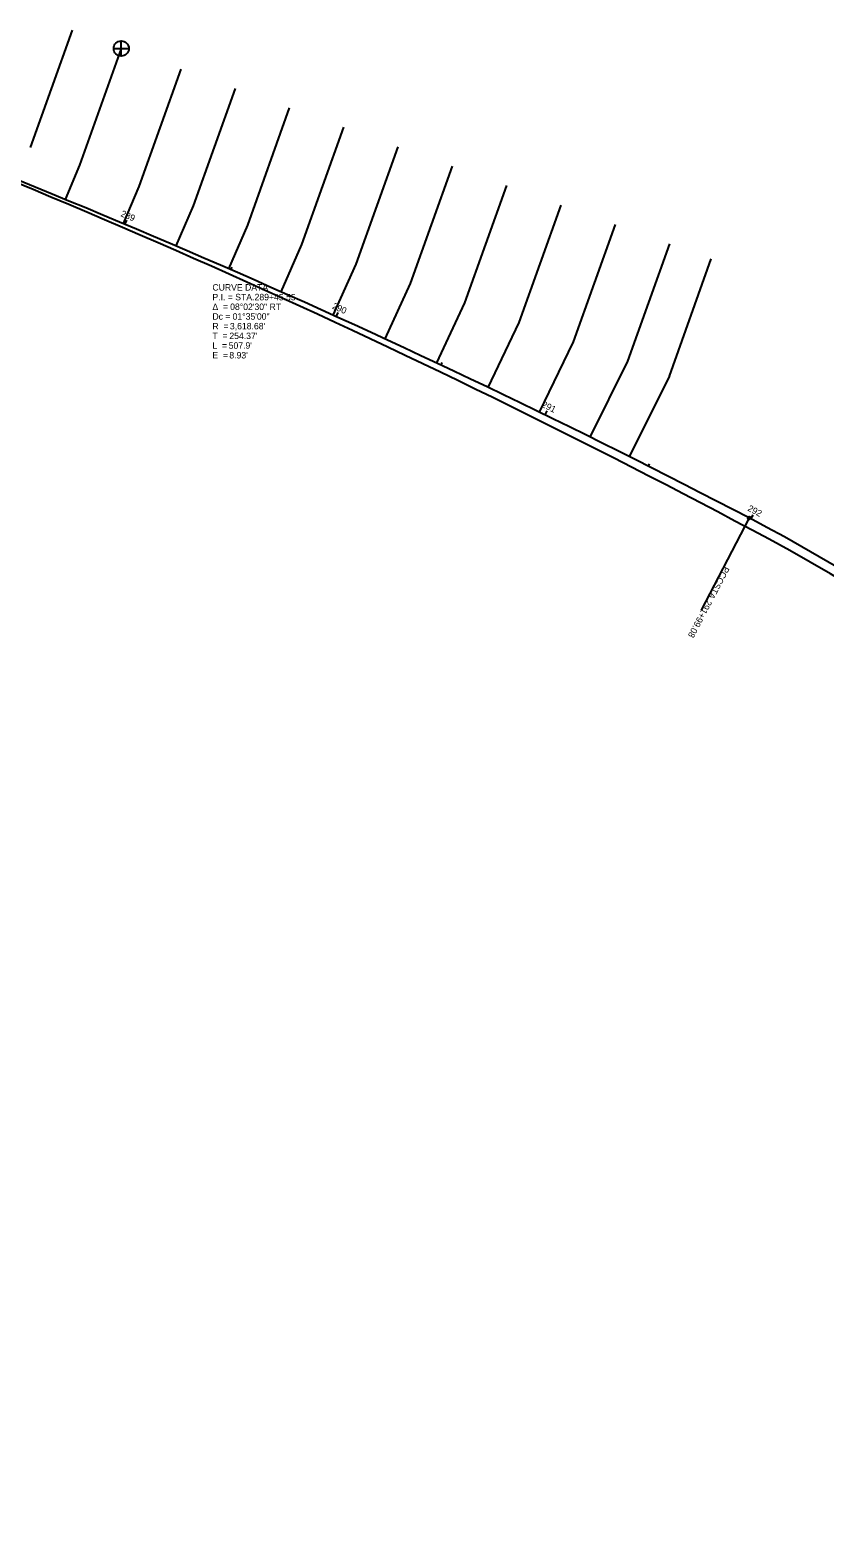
# Model space of a CAD drawing. Extents: x 218759 to 219955, y 545664 to 547981.
# Drawn here: x 219186 to 219531, y 547177 to 547830 of the extents above; entities that cross this region are included whole.
import ezdxf

# ---------------------------------------------------------------- set-up
doc = ezdxf.new("R2010")
doc.units = 0
for name, color, linetype in [('_CIVIL_CONSTRUCTION', 7, 'Continuous'), ('PF_X_Ground_Line', 7, 'Continuous'), ('RW_X_CL', 7, 'Continuous'), ('RW_X_CL_100_Bearings', 7, 'Continuous'), ('RW_X_CL_100_Curve_Data', 7, 'Continuous'), ('SC_Scratch2', 7, 'Continuous')]:
    doc.layers.add(name, color=color, linetype=linetype)

msp = doc.modelspace()

# ---------------------------------------------------------------- linework, layer by layer
at = {"layer": '_CIVIL_CONSTRUCTION'}
msp.add_line((219497.86, 547618.49), (219477.04, 547578.6), dxfattribs=at)
msp.add_circle((219497.86, 547618.49), 0.6, dxfattribs=at)
at = {"layer": 'PF_X_Ground_Line'}
for p, q in [((219204.39, 547829.88), (219186.21, 547779.03)), ((219225.7, 547821.91), (219207.53, 547771.41)), ((219251.47, 547813.04), (219233.29, 547762.19)), ((219275.01, 547804.62), (219256.83, 547753.77)), ((219298.55, 547796.2), (219280.37, 547745.35)), ((219322.09, 547787.78), (219303.9, 547736.93)), ((219345.63, 547779.36), (219327.44, 547728.51)), ((219207.53, 547771.41), (219201.4, 547756.51)), ((219369.17, 547770.94), (219350.98, 547720.09)), ((219233.29, 547762.19), (219226.51, 547746.07)), ((219392.71, 547762.52), (219374.52, 547711.67)), ((219256.83, 547753.77), (219249.36, 547736.36)), ((219416.25, 547754.1), (219398.06, 547703.25)), ((219280.37, 547745.35), (219272.14, 547726.51)), ((219439.79, 547745.68), (219421.6, 547694.83)), ((219463.33, 547737.26), (219445.14, 547686.41)), ((219303.9, 547736.93), (219294.82, 547716.51)), ((219463.28, 547679.93), (219481.46, 547730.77)), ((219327.44, 547728.51), (219317.41, 547706.37)), ((219350.98, 547720.09), (219339.9, 547696.08)), ((219374.52, 547711.67), (219362.3, 547685.65)), ((219398.06, 547703.25), (219384.6, 547675.09)), ((219421.6, 547694.83), (219406.79, 547664.39)), ((219445.14, 547686.41), (219428.88, 547653.55)), ((219463.28, 547679.93), (219445.82, 547645.11))]:
    msp.add_line(p, q, dxfattribs=at)
at = {"layer": 'RW_X_CL'}
for centre, radius, start, end in [((217796.33, 544420.95), 3618, 61.7907, 70.31845), ((217823.88, 544410.28), 3618.68, 62.44541, 70.4871), ((217823.88, 544410.28), 3618.68, 62.44541, 70.4871), ((219166.55, 546983.53), 716.2, 18.45079, 62.44541), ((219166.55, 546983.53), 716.2, 18.45079, 62.44541), ((219163.83, 546970.34), 725, 11.14403, 61.7907)]:
    msp.add_arc(centre, radius, start, end, dxfattribs=at)
at = {"layer": 'RW_X_CL_100_Curve_Data'}
for p, q in [((219227.29, 547745.73), (219228.07, 547747.58)), ((219273.24, 547726.03), (219273.72, 547727.13)), ((219318.92, 547705.68), (219319.74, 547707.51)), ((219364.31, 547684.71), (219364.82, 547685.8)), ((219409.4, 547663.12), (219410.28, 547664.91)), ((219454.19, 547640.9), (219454.73, 547641.97)), ((219498.67, 547618.06), (219499.6, 547619.84))]:
    msp.add_line(p, q, dxfattribs=at)
at = {"layer": 'SC_Scratch2'}
for p, q in [((219225.7, 547818.63), (219225.7, 547825.19)), ((219222.42, 547821.91), (219228.98, 547821.91))]:
    msp.add_line(p, q, dxfattribs=at)
msp.add_circle((219225.7, 547821.91), 3.28, dxfattribs=at)

# ---------------------------------------------------------------- texts
at = {"layer": '_CIVIL_CONSTRUCTION'}
for s, p in [('PCC', (219487.01, 547597.79)), (' STA. ', (219483.82, 547591.68)), ('291+99.08', (219479.45, 547583.3))]:
    msp.add_text(s, height=2.8, rotation=242.44541, dxfattribs=at).set_placement(p)
at = {"layer": 'RW_X_CL_100_Bearings'}
for s, p in [('CURVE DATA', (219265.22, 547717.01)), ('Δ  = ', (219265.22, 547708.61)), ('P.I. = STA. ', (219265.22, 547712.81)), ('08°02\'30" RT', (219272.9, 547708.61)), ('289+45.55', (219283.49, 547712.81)), ('Dc = ', (219265.22, 547704.41)), ('01°35\'00"', (219273.96, 547704.41)), ('T  = ', (219265.22, 547696.01)), ('R  = ', (219265.22, 547700.21)), ("254.37'", (219272.56, 547696.01)), ("3,618.68'", (219272.8, 547700.21)), ('L  = ', (219265.22, 547691.81)), ("507.9'", (219272.26, 547691.81)), ('E  = ', (219265.22, 547687.61)), ("8.93'", (219272.56, 547687.61))]:
    msp.add_text(s, height=2.8, dxfattribs=at).set_placement(p)
at = {"layer": 'RW_X_CL_100_Curve_Data'}
for s, rotation, p in [('289', 337.18079, (219225.2, 547749.33)), ('290', 335.59746, (219316.9, 547709.34)), ('291', 334.01412, (219407.66, 547666.74)), ('292', 332.37153, (219496.93, 547621.8))]:
    msp.add_text(s, height=2.8, rotation=rotation, dxfattribs=at).set_placement(p)

doc.saveas('drawing.dxf')
